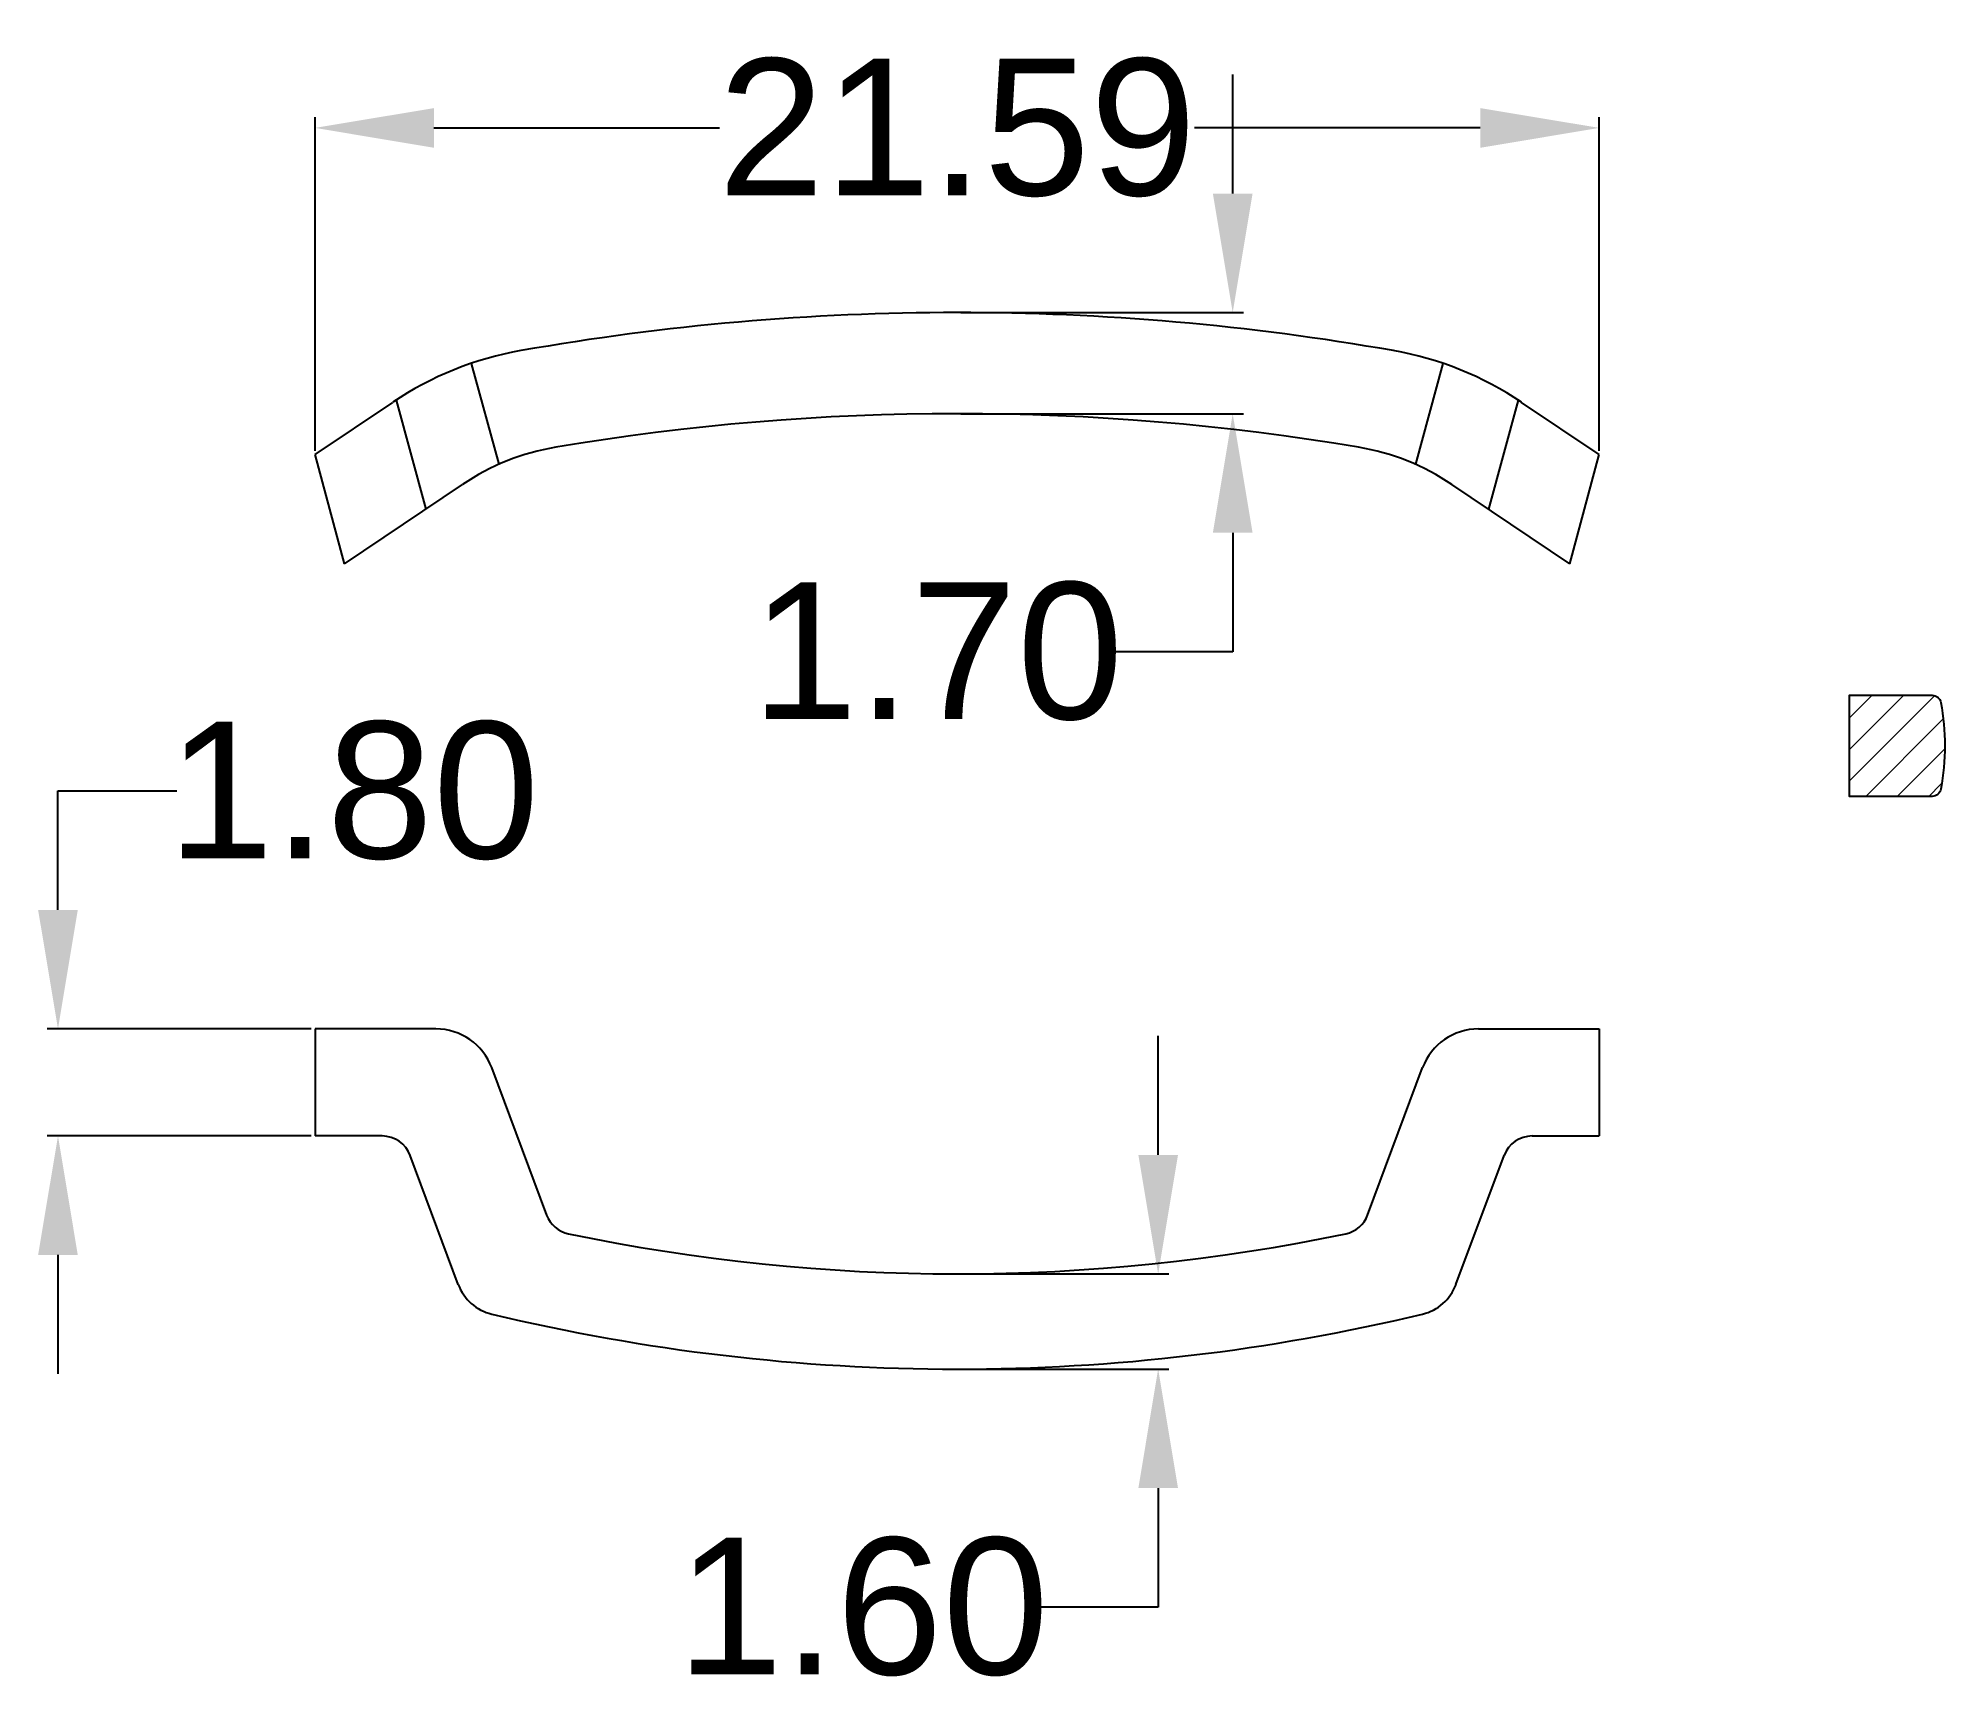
# Model space of a CAD drawing. Header units: millimetres. Extents: x 3103.4 to 3135.5, y 1022.3 to 1050.2.
import ezdxf

# ---------------------------------------------------------------- set-up
doc = ezdxf.new("R2010")
doc.units = ezdxf.units.MM
doc.styles.get("Standard").update_dxf_attribs({"font": 'arial.ttf'})
doc.dimstyles.new('Standard$0', dxfattribs={"dimtxt": 2.3, "dimasz": 2, "dimexe": 1, "dimexo": 1, "dimgap": 1, "dimtad": 0, "dimtih": 1, "dimtoh": 1, "dimdec": 1, "dimzin": 0, "dimdsep": 46, "dimtxsty": 'Standard', "dimcen": 0, "dimclrd": 4, "dimclre": 4, "dimclrt": 4, "dimadec": 1, "dimazin": 0, "dimtfac": 1, "dimtdec": 1, "dimtofl": 0, "dimtmove": 0, "dimatfit": 0, "dimfxl": 1, "dimtolj": 1, "dimtzin": 0, "dimarcsym": 0})

# ---------------------------------------------------------------- blocks, each defined once
blk = doc.blocks.new('*D6')
at = {"color": 0, "lineweight": -2, "transparency": 16777216}
for p, q in [((3108.062, 1043.216), (3108.062, 1048.825)), ((3110.062, 1048.645), (3114.865, 1048.645)), ((3127.653, 1048.645), (3122.85, 1048.645)), ((3129.653, 1043.216), (3129.653, 1048.825))]:
    blk.add_line(p, q, dxfattribs=at)
at = {"color": 0, "transparency": 16777216}
for points in [[(3110.062, 1048.978), (3110.062, 1048.311), (3108.062, 1048.645)], [(3127.653, 1048.978), (3127.653, 1048.311), (3129.653, 1048.645)]]:
    blk.add_solid(points, dxfattribs=at)
at = {"layer": 'Defpoints', "color": 0, "transparency": 16777216}
for p in [(3129.653, 1048.645), (3108.062, 1043.154), (3129.653, 1043.154)]:
    blk.add_point(p, dxfattribs=at)
at = {"color": 0, "lineweight": 9, "transparency": 16777216, "insert": (3118.858, 1048.645), "char_height": 2.3, "attachment_point": 5}
blk.add_mtext('\\A1;21.59', dxfattribs=at)
blk = doc.blocks.new('*D7')
at = {"color": 0, "lineweight": -2, "transparency": 16777216}
for p, q in [((3123.49, 1047.541), (3123.49, 1049.541)), ((3118.92, 1045.541), (3123.67, 1045.541)), ((3118.92, 1043.841), (3123.67, 1043.841)), ((3123.49, 1041.841), (3123.49, 1039.841)), ((3123.49, 1039.841), (3121.49, 1039.841))]:
    blk.add_line(p, q, dxfattribs=at)
at = {"color": 0, "transparency": 16777216}
for points in [[(3123.157, 1047.541), (3123.824, 1047.541), (3123.49, 1045.541)], [(3123.157, 1041.841), (3123.824, 1041.841), (3123.49, 1043.841)]]:
    blk.add_solid(points, dxfattribs=at)
at = {"layer": 'Defpoints', "color": 0, "transparency": 16777216}
for p in [(3118.858, 1045.541), (3123.49, 1045.541), (3118.858, 1043.841)]:
    blk.add_point(p, dxfattribs=at)
at = {"color": 0, "lineweight": 9, "transparency": 16777216, "insert": (3118.525, 1039.841), "char_height": 2.3, "attachment_point": 5}
blk.add_mtext('\\A1;1.70', dxfattribs=at)
blk = doc.blocks.new('*D8')
at = {"color": 0, "lineweight": -2, "transparency": 16777216}
for p, q in [((3122.237, 1031.382), (3122.237, 1033.382)), ((3118.92, 1029.382), (3122.417, 1029.382)), ((3118.92, 1027.782), (3122.417, 1027.782)), ((3122.237, 1025.782), (3122.237, 1023.782)), ((3122.237, 1023.782), (3120.237, 1023.782))]:
    blk.add_line(p, q, dxfattribs=at)
at = {"color": 0, "transparency": 16777216}
for points in [[(3121.904, 1031.382), (3122.571, 1031.382), (3122.237, 1029.382)], [(3121.904, 1025.782), (3122.571, 1025.782), (3122.237, 1027.782)]]:
    blk.add_solid(points, dxfattribs=at)
at = {"layer": 'Defpoints', "color": 0, "transparency": 16777216}
for p in [(3118.858, 1029.382), (3118.858, 1027.782), (3122.237, 1027.782)]:
    blk.add_point(p, dxfattribs=at)
at = {"color": 0, "lineweight": 9, "transparency": 16777216, "insert": (3117.272, 1023.782), "char_height": 2.3, "attachment_point": 5}
blk.add_mtext('\\A1;1.60', dxfattribs=at)
blk = doc.blocks.new('*D9')
at = {"color": 0, "lineweight": -2, "transparency": 16777216}
for p, q in [((3103.741, 1035.5), (3103.741, 1037.5)), ((3103.741, 1037.5), (3105.741, 1037.5)), ((3108, 1033.5), (3103.561, 1033.5)), ((3108, 1031.7), (3103.561, 1031.7)), ((3103.741, 1029.7), (3103.741, 1027.7))]:
    blk.add_line(p, q, dxfattribs=at)
at = {"color": 0, "transparency": 16777216}
for points in [[(3103.407, 1035.5), (3104.074, 1035.5), (3103.741, 1033.5)], [(3103.407, 1029.7), (3104.074, 1029.7), (3103.741, 1031.7)]]:
    blk.add_solid(points, dxfattribs=at)
at = {"layer": 'Defpoints', "color": 0, "transparency": 16777216}
for p in [(3103.741, 1033.5), (3108.062, 1033.5), (3108.062, 1031.7)]:
    blk.add_point(p, dxfattribs=at)
at = {"color": 0, "lineweight": 9, "transparency": 16777216, "insert": (3108.706, 1037.5), "char_height": 2.3, "attachment_point": 5}
blk.add_mtext('\\A1;1.80', dxfattribs=at)

msp = doc.modelspace()

# ---------------------------------------------------------------- hatches: boundary and pattern name
at = {"lineweight": 9}
h = msp.add_hatch(dxfattribs=at)
h.set_pattern_fill('ANSI31', color=1, scale=3, style=0)
h.set_pattern_definition([(45, (-1119.65507, 2433.22757), (-0.265165043, 0.265165043), [])])
edge = h.paths.add_edge_path()
edge.add_arc((3135.248, 1037.559), 0.15, 270, 349.6839, ccw=False)
edge.add_line((3135.248, 1037.409), (3133.862, 1037.409))
edge.add_line((3133.862, 1037.409), (3133.862, 1039.109))
edge.add_line((3133.862, 1039.109), (3135.248, 1039.109))
edge.add_arc((3135.248, 1038.959), 0.15, 10.3161, 90, ccw=False)
edge.add_arc((3131.403, 1038.259), 4.059, -10.3161, 10.3161, ccw=False)

# ---------------------------------------------------------------- linework, layer by layer
for p, q in [((3110.69, 1044.687), (3111.153, 1042.99)), ((3127.025, 1044.687), (3126.562, 1042.99)), ((3109.424, 1044.069), (3109.924, 1042.237)), ((3128.291, 1044.069), (3127.791, 1042.237)), ((3108.062, 1043.154), (3109.369, 1044.032)), ((3129.653, 1043.154), (3128.347, 1044.032)), ((3108.558, 1041.318), (3108.062, 1043.154)), ((3129.158, 1041.318), (3129.653, 1043.154)), ((3108.558, 1041.318), (3110.54, 1042.651)), ((3129.158, 1041.318), (3127.175, 1042.651)), ((3110.096, 1033.5), (3108.062, 1033.5)), ((3108.062, 1033.5), (3108.062, 1031.7)), ((3127.62, 1033.5), (3129.653, 1033.5)), ((3129.653, 1033.5), (3129.653, 1031.7)), ((3111.957, 1030.371), (3111.033, 1032.849)), ((3125.759, 1030.371), (3126.683, 1032.849)), ((3109.193, 1031.7), (3108.062, 1031.7)), ((3128.522, 1031.7), (3129.653, 1031.7)), ((3110.471, 1029.205), (3109.662, 1031.374)), ((3127.244, 1029.205), (3128.054, 1031.374))]:
    msp.add_line(p, q)
msp.add_lwpolyline([(3135.396, 1037.532, -0.362409), (3135.248, 1037.409), (3133.862, 1037.409), (3133.862, 1039.109), (3135.248, 1039.109, -0.362409), (3135.396, 1038.986, -0.090269)], format="xyb", close=True)
for centre, radius, start, end in [((3118.858, 1003.181), 42.36, 80.0309, 99.9691), ((3112.494, 1039.386), 5.6, 99.9691, 123.9262), ((3125.221, 1039.386), 5.6, 56.0738, 80.0309), ((3118.858, 1003.181), 40.66, 80.4456, 99.5544), ((3112.773, 1039.332), 4, 99.5544, 123.9262), ((3124.943, 1039.332), 4, 56.0738, 80.4456), ((3110.096, 1032.5), 1, 20.4576, 90), ((3127.62, 1032.5), 1, 90, 159.5424), ((3109.193, 1031.2), 0.5, 20.4576, 90), ((3128.522, 1031.2), 0.5, 90, 159.5424), ((3112.425, 1030.546), 0.5, 200.4576, 258.2021), ((3125.29, 1030.546), 0.5, 281.7979, 339.5424), ((3118.858, 1061.342), 31.96, 258.2021, 281.7979), ((3111.22, 1029.484), 0.8, 200.4576, 256.519), ((3126.495, 1029.484), 0.8, 283.481, 339.5424), ((3118.858, 1061.342), 33.56, 256.519, 283.481)]:
    msp.add_arc(centre, radius, start, end)

# ---------------------------------------------------------------- dimensions: what is measured, and where the dimension line sits
at = {"color": 3, "lineweight": 9}
dim = msp.add_linear_dim(base=(3129.653, 1048.645), p1=(3108.062, 1043.154), p2=(3129.653, 1043.154), dimstyle='Standard$0', override={"dimexe": 0.18, "dimexo": 0.0625, "dimgap": 0.09, "dimdec": 2, "dimcen": 0.09, "dimclrd": 0, "dimclre": 0, "dimclrt": 0, "dimtdec": 2, "dimatfit": 3, "dimfxl": 1.25}, dxfattribs=at)
dim.commit()
dim.dimension.update_dxf_attribs({"geometry": '*D6', "text_midpoint": (3118.858, 1048.645)})
dim = msp.add_linear_dim(base=(3123.49, 1045.541), p1=(3118.858, 1043.841), p2=(3118.858, 1045.541), angle=90, dimstyle='Standard$0', override={"dimexe": 0.18, "dimexo": 0.0625, "dimgap": 0.09, "dimdec": 2, "dimcen": 0.09, "dimclrd": 0, "dimclre": 0, "dimclrt": 0, "dimtdec": 2, "dimatfit": 3, "dimfxl": 1.25}, dxfattribs=at)
dim.commit()
dim.dimension.update_dxf_attribs({"geometry": '*D7', "text_midpoint": (3118.525, 1039.841), "dimtype": 160})
for p1, p2, distance, picture, middle in [((3108.062, 1031.7), (3108.062, 1033.5), 4.322, '*D9', (3108.706, 1037.5)), ((3118.858, 1029.382), (3118.858, 1027.782), 3.38, '*D8', (3117.272, 1023.782))]:
    dim = msp.add_aligned_dim(p1=p1, p2=p2, distance=distance, dimstyle='Standard$0', override={"dimexe": 0.18, "dimexo": 0.0625, "dimgap": 0.09, "dimdec": 2, "dimcen": 0.09, "dimclrd": 0, "dimclre": 0, "dimclrt": 0, "dimtdec": 2, "dimatfit": 3, "dimfxl": 1.25}, dxfattribs=at)
    dim.commit()
    dim.dimension.update_dxf_attribs({"geometry": picture, "text_midpoint": middle})

doc.saveas('drawing.dxf')
